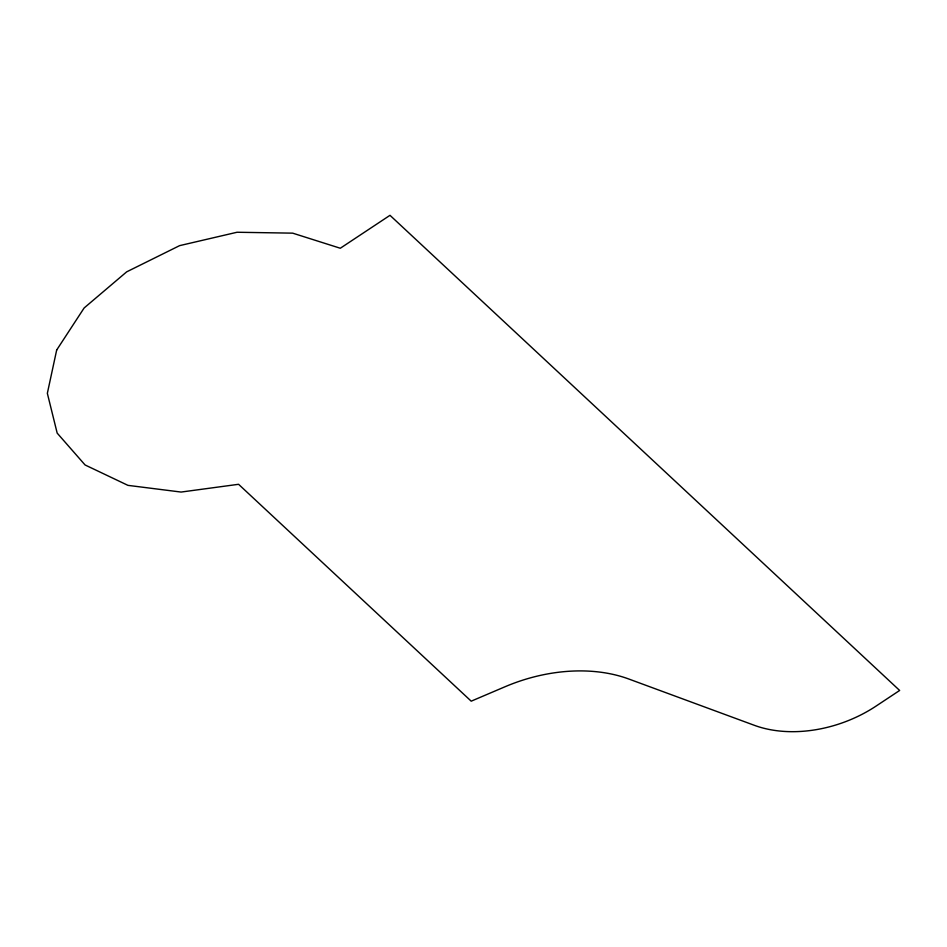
<?xml version="1.0" encoding="UTF-8"?>
<svg xmlns="http://www.w3.org/2000/svg" width="947" height="947" viewBox="0 0 947 947"><rect width="100%" height="100%" fill="white"/><g stroke="black" fill="none" stroke-linecap="round" stroke-linejoin="round"><path stroke-width="1.42" d="M56.678 350.023L47.35 393.325L57.175 433.11L85.076 464.965L127.963 485.361L181.09 492.061L238.573 484.296L471.204 701.171L505.177 686.693A139.031 95.529 -20 0 1 628.761 678.999L754.404 725.331A109.236 75.062 -20 0 0 876.07 706.083L899.65 690.458L389.998 215.324L340.304 248.244L292.67 233.151L237.046 232.252L179.599 245.64L126.673 271.848L84.129 307.976L56.678 350.023"/></g></svg>
